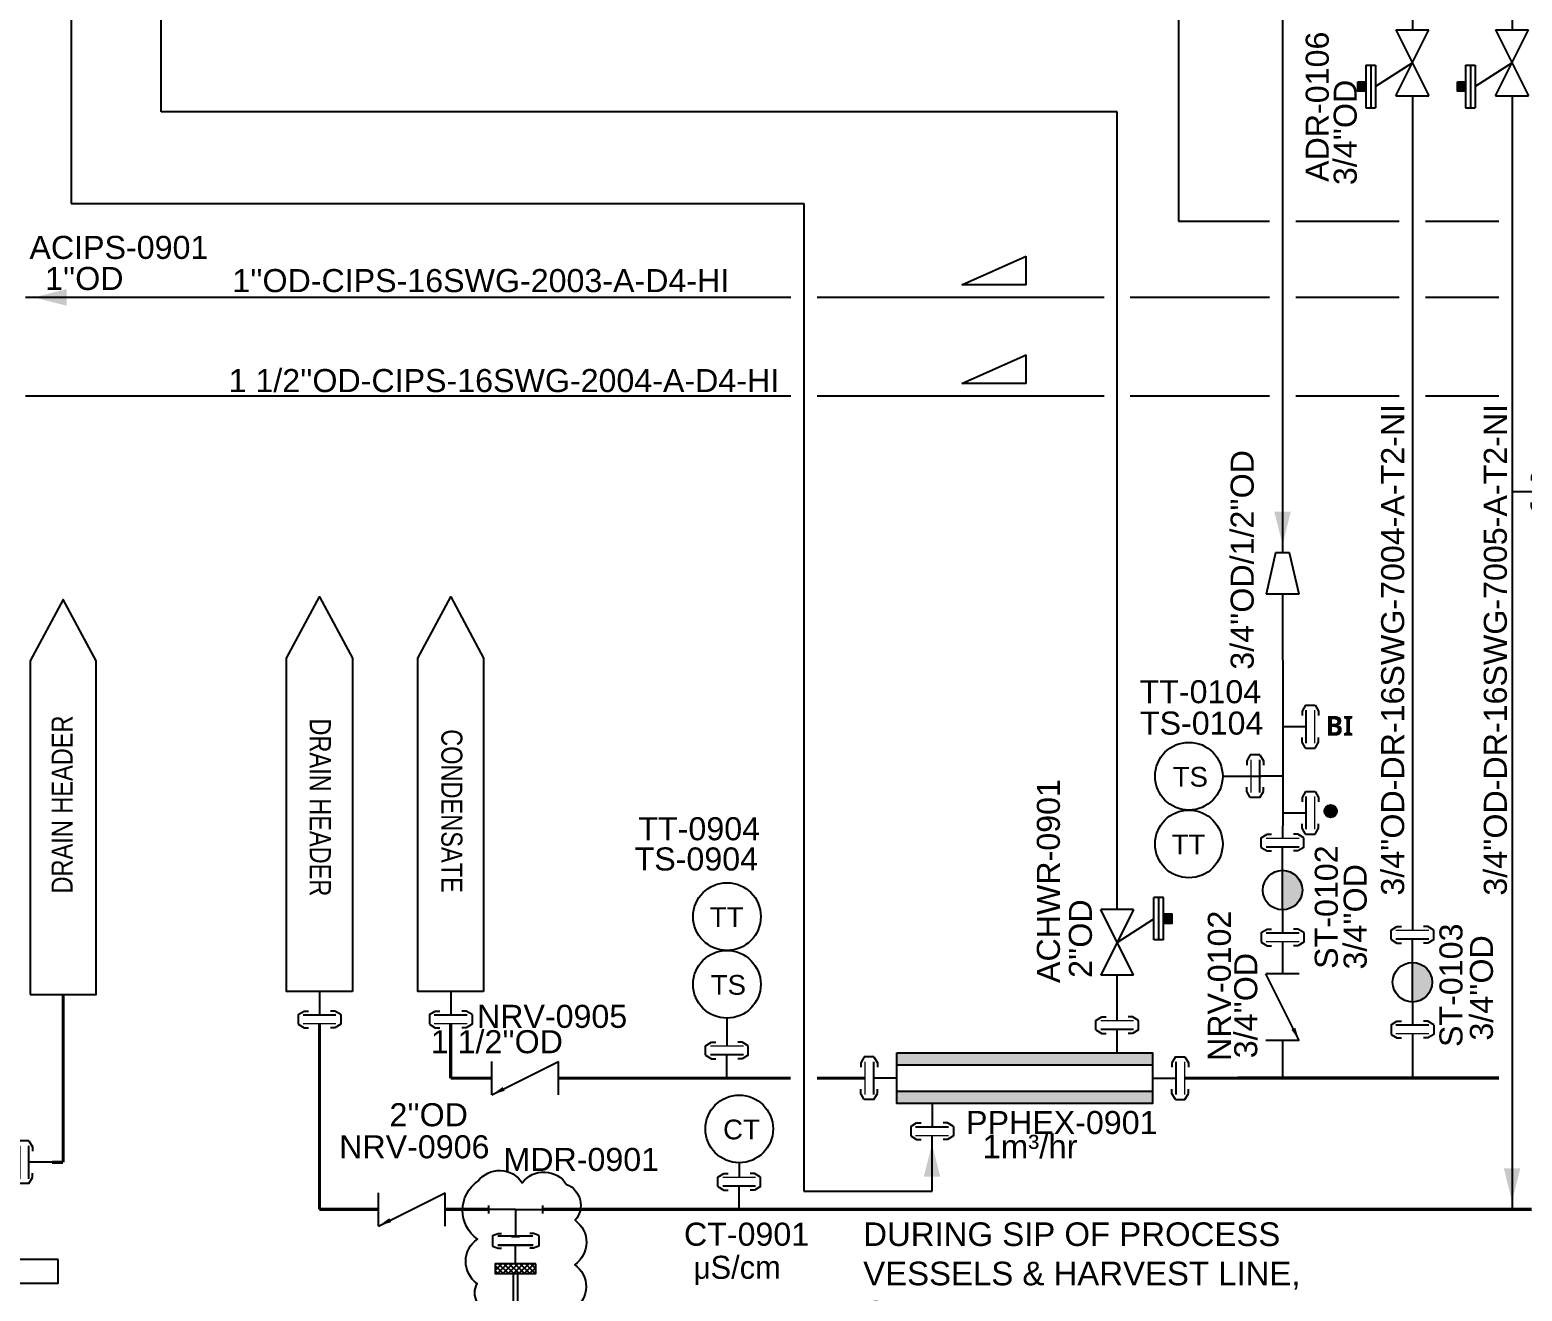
# Model space of a CAD drawing. Header units: millimetres. Extents: x -6754 to 5895, y -4820 to 1016.
# Drawn here: x -3761.6 to -3534.8, y -2008.7 to -1817.1 of the extents above; entities that cross this region are included whole.
import ezdxf
from ezdxf.enums import TextEntityAlignment as Align

# ---------------------------------------------------------------- set-up
doc = ezdxf.new("R2010")
doc.units = ezdxf.units.MM
doc.linetypes.add('ACAD_ISO04W100', pattern=[30.5, 24, -3, 0.5, -3])
doc.layers.get('0').update_dxf_attribs({"linetype": 'CONTINUOUS'})
for name, color, linetype in [('A---CREFD------', 7, 'CONTINUOUS'), ('A---CREFD-TEXT-25-35', 2, 'CONTINUOUS'), ('E---INDID------', 7, 'CONTINUOUS'), ('E---INDID-TEXT-25-35', 2, 'CONTINUOUS'), ('P---HEXCB-PPHEX-0901', 7, 'CONTINUOUS'), ('P---HEXCD-TEXT-25-35', 2, 'CONTINUOUS'), ('P---PEQID------', 7, 'CONTINUOUS'), ('P---PEQID-TEXT-25-35', 2, 'CONTINUOUS'), ('P---PFLTD-TEXT-25-35', 2, 'CONTINUOUS'), ('P---PLINB-CHWR030', 7, 'CONTINUOUS'), ('P---PLINB-CHWR032', 7, 'CONTINUOUS'), ('P---PLINB-CHWS005', 7, 'CONTINUOUS'), ('P---PLINB-CHWS013', 7, 'CONTINUOUS'), ('P---PLINB-CIPS040', 7, 'CONTINUOUS'), ('P---PLINB-CON003', 7, 'CONTINUOUS'), ('P---PLINB-DR-A002', 7, 'CONTINUOUS'), ('P---PLINB-DR-A008', 7, 'CONTINUOUS'), ('P---PLINB-DRH003', 7, 'CONTINUOUS'), ('P---PLINB-DRH009', 7, 'CONTINUOUS'), ('P---PLINB-DRH021', 7, 'CONTINUOUS'), ('P---PLINB-DROD016', 7, 'CONTINUOUS'), ('P---PLINB-P234', 7, 'CONTINUOUS'), ('P---PLINB-P240', 7, 'CONTINUOUS'), ('P---PLINB-P334', 7, 'CONTINUOUS'), ('P---PLIND-TEXT-25-35', 2, 'CONTINUOUS'), ('P---PREDD-TEXT-18-25', 3, 'CONTINUOUS'), ('P---PVLSD-TEXT-18-25', 3, 'CONTINUOUS'), ('P---PVLSD-TEXT-25-35', 2, 'CONTINUOUS'), ('P---TANKB-V01', 7, 'CONTINUOUS'), ('P---TANKB-V09', 7, 'CONTINUOUS'), ('PID_Text', 7, 'CONTINUOUS'), ('PP_1_1_13', 4, 'CONTINUOUS'), ('PP_7_3_812', 4, 'CONTINUOUS'), ('TRANS_IN', 7, 'CONTINUOUS'), ('VALVE', 6, 'CONTINUOUS')]:
    doc.layers.add(name, color=color, linetype=linetype)
doc.styles.add('ROMANS', font='romans.shx')
doc.styles.get("Standard").update_dxf_attribs({"font": 'arial.ttf'})
doc.dimstyles.get("Standard").update_dxf_attribs({"dimtxt": 2.5, "dimasz": 2.5, "dimexe": 1.25, "dimexo": 0.625, "dimtad": 1, "dimdec": 4, "dimdsep": 46, "dimlunit": 6, "dimtxsty": 'STANDARD', "dimcen": 2.5, "dimadec": 0, "dimazin": 0, "dimtfac": 1, "dimtdec": 4, "dimtmove": 0, "dimatfit": 3, "dimfxl": 1, "dimtolj": 1, "dimtzin": 0, "dimarcsym": 0})

# ---------------------------------------------------------------- blocks, each defined once
blk = doc.blocks.new('TYDTY')
at = {"layer": 'TRANS_IN', "linetype": 'Continuous'}
blk.add_lwpolyline([(13524.03, 989.28), (13524.03, 979.28), (13574.68, 979.28), (13583.99, 984.28), (13574.68, 989.28)], close=True, dxfattribs=at)
blk = doc.blocks.new('phi_15404647764')
at = {"color": 0, "linetype": 'ByBlock'}
blk.add_blockref('TYDTY', (-13583.99, -984.28), dxfattribs=at)
at = {"color": 7}
for tag, p in [('MEDIA', (-53.33, 0.96)), ('USAGE', (-53.49, -3.14))]:
    blk.add_attdef(tag, p, '', height=3.2, dxfattribs=at)
at = {"flags": 1}
blk.add_attdef('PHI_CONNECTIONPOINT', (0, 0), '', height=0.1, dxfattribs=at)
blk = doc.blocks.new('rgyjryjyfrjfhjgfgj')
at = {"color": 0, "linetype": 'ByBlock'}
for p, q in [((716.48, 396.87), (717.39, 397.41)), ((717.39, 397.41), (718.05, 397.41)), ((722.07, 397.41), (721.4, 397.41)), ((722.97, 396.87), (722.07, 397.41)), ((722.97, 395.42), (722.97, 396.87)), ((716.48, 395.42), (717.39, 394.88)), ((717.39, 394.88), (718.05, 394.88)), ((722.07, 394.88), (721.4, 394.88)), ((722.97, 395.42), (722.07, 394.88))]:
    blk.add_line(p, q, dxfattribs=at)
at = {"color": 6, "linetype": 'ByBlock'}
blk.add_line((719.73, 391.95), (719.73, 395.48), dxfattribs=at)
at = {"color": 1, "linetype": 'ByBlock', "lineweight": 15}
blk.add_lwpolyline([(717.23, 396.8), (722.23, 396.8)], dxfattribs=at)
at = {"color": 6, "linetype": 'ByBlock'}
blk.add_lwpolyline([(717.23, 395.48), (722.23, 395.48)], dxfattribs=at)
blk = doc.blocks.new('phi_15825218758')
at = {"color": 0, "linetype": 'ByBlock'}
blk.add_line((-3.24, 3.47), (-3.24, 4.92), dxfattribs=at)
blk.add_blockref('rgyjryjyfrjfhjgfgj', (-719.73, -391.95), dxfattribs=at)
at = {"flags": 1}
for p, rotation in [((0, 4.85), 90), ((0, 0), 270)]:
    blk.add_attdef('PHI_CONNECTIONPOINT', p, '', height=0.1, rotation=rotation, dxfattribs=at)
blk = doc.blocks.new('phi_158252426326')
at = {"color": 0, "linetype": 'ByBlock'}
blk.add_line((-4.27, 0), (1.56, 0), dxfattribs=at)
blk.add_circle((-9.41, 0), 5.14, dxfattribs=at)
blk.add_text('TS', height=3, dxfattribs=at).set_placement((-11.86, -1.59))
blk.add_attdef('DEVICE', (-13.49, 5.97), '', height=3.5)
at = {"flags": 1}
for tag in ['PHI_CONNECTIONPOINT', 'PHI_INSERTPOINT']:
    blk.add_attdef(tag, (-16.11, -0.29), '', height=0.1, dxfattribs=at)
blk = doc.blocks.new('phi_158252436928')
at = {"color": 0, "linetype": 'ByBlock'}
blk.add_circle((-5.14, 0), 5.14, dxfattribs=at)
blk.add_text('TT', height=3, rotation=359.9879, dxfattribs=at).set_placement((-7.75, -1.58))
at = {"flags": 1}
for tag in ['PHI_CONNECTIONPOINT', 'PHI_INSERTPOINT']:
    blk.add_attdef(tag, (0, 0), '', height=0.1, rotation=359.9879, dxfattribs=at)
blk.add_attdef('DEVICE', (-12.28, -9.32), '', height=3.5)
blk = doc.blocks.new('ST1')
at = {"linetype": 'ByBlock'}
h = blk.add_hatch(color=0, dxfattribs=at)
h.dxf.hatch_style = 1
h.paths.add_polyline_path([(289.45, -286.11), (289.45, -291.11, 0.414214), (291.95, -288.61, 0.414214)])
at = {"color": 0, "linetype": 'ByBlock'}
blk.add_line((289.45, -291.11), (289.45, -286.11), dxfattribs=at)
blk.add_circle((289.45, -288.61), 2.5, dxfattribs=at)
blk = doc.blocks.new('phi_15831288483')
at = {"color": 0, "linetype": 'ByBlock', "xscale": 1.2, "yscale": 1.2, "zscale": 1.2}
blk.add_blockref('ST1', (-347.34, 343.33), dxfattribs=at)
at = {"extrusion": (7.4988e-33, 1.22465e-16, -1), "flags": 1}
for tag, p, rotation in [('PHI_CONNECTIONPOINT', (0, -0.19), 90), ('PHI_CONNECTIONPOINT', (0, -6), 270), ('PHI_INSERTPOINT', (0, -6), 180)]:
    blk.add_attdef(tag, p, '', height=0.1, rotation=rotation, dxfattribs=at)
for tag, p in [('CODE', (4.53, -2.75)), ('DN1', (6.61, -7.4))]:
    blk.add_attdef(tag, p, '', height=3.5)
blk = doc.blocks.new('SKID')
for points in [[(11266.32, 1141.67), (10943.56, 1141.67), (10943.56, 1136.06), (11266.32, 1136.06)], [(10949, 1136.06), (10956.5, 1136.06), (10956.5, 1126.06), (10949, 1126.06)], [(11256.32, 1136.06), (11248.82, 1136.06), (11248.82, 1126.06), (11256.32, 1126.06)], [(10944.84, 1126.06), (10960.66, 1126.06), (10960.66, 1124.05), (10944.84, 1124.05)], [(11260.48, 1126.06), (11244.65, 1126.06), (11244.65, 1124.05), (11260.48, 1124.05)]]:
    blk.add_lwpolyline(points, close=True)
blk = doc.blocks.new('phi_158624404113')
at = {"color": 0, "linetype": 'ByBlock'}
blk.add_blockref('SKID', (-10944.84, -1124.05), dxfattribs=at)
for tag, p in [('USER1', (15.09, 7.4)), ('CODE', (15.24, 3.39))]:
    blk.add_attdef(tag, p, '', height=3.5)
at = {"flags": 1}
blk.add_attdef('PHI_CONNECTIONPOINT', (7.91, 0), '', height=0.1, dxfattribs=at)
blk = doc.blocks.new('phi_15864195838')
at = {"color": 0, "linetype": 'ByBlock'}
blk.add_circle((-5.14, 0), 5.14, dxfattribs=at)
blk.add_text('CT', height=3, dxfattribs=at).set_placement((-7.59, -1.59))
at = {"flags": 1}
for tag in ['PHI_CONNECTIONPOINT', 'PHI_INSERTPOINT']:
    blk.add_attdef(tag, (-10.29, 0), '', height=0.1, rotation=180, dxfattribs=at)
blk.add_attdef('DEVICE', (0.66, -2), '', height=3.2)
blk = doc.blocks.new('A$C25422821')
at = {"color": 6}
blk.add_line((15.86, 9.01), (15.86, 3.61), dxfattribs=at)
at = {"layer": 'VALVE', "color": 6}
for p, q in [((0, 12.63), (0, 0)), ((0, 12.63), (15.86, 9.01)), ((15.86, 3.61), (0, 0))]:
    blk.add_line(p, q, dxfattribs=at)
blk = doc.blocks.new('phi_15825407484')
at = {"color": 0, "linetype": 'ByBlock', "xscale": 0.3945994, "yscale": 0.3945994, "zscale": 0.3945994}
blk.add_blockref('A$C25422821', (-6.26, -2.49), dxfattribs=at)
at = {"flags": 1}
for tag in ['PHI_CONNECTIONPOINT', 'PHI_INSERTPOINT']:
    blk.add_attdef(tag, (-6.26, 0), '', height=0.1, rotation=180, dxfattribs=at)
blk.add_attdef('PHI_CONNECTIONPOINT', (0, 0), '', height=0.1, dxfattribs=at)
blk.add_attdef('SPECRED', (-9.78, -6.17), '', height=2.5)
blk = doc.blocks.new('APV')
at = {"color": 6}
blk.add_line((1637.22, 801.29), (1640.82, 806.87), dxfattribs=at)
at = {"layer": 'VALVE'}
for p, q in [((1637.59, 808.35), (1644.05, 808.35)), ((1637.59, 808.35), (1637.59, 806.87)), ((1637.59, 807.61), (1644.05, 807.61)), ((1644.05, 808.35), (1644.05, 806.87)), ((1637.59, 806.87), (1644.05, 806.87)), ((1632.22, 803.79), (1632.22, 798.79)), ((1642.22, 803.79), (1632.22, 798.79)), ((1632.22, 803.79), (1642.22, 798.79)), ((1642.22, 803.79), (1642.22, 798.79))]:
    blk.add_line(p, q, dxfattribs=at)
blk = doc.blocks.new('phi_16763042120')
at = {"color": 0, "linetype": 'ByBlock'}
blk.add_blockref('APV', (-1637.22, -801.29), dxfattribs=at)
at = {"flags": 1}
blk.add_attdef('PHI_CONNECTIONPOINT', (-5, 0), '', height=0.1, rotation=180, dxfattribs=at)
for tag, p in [('PHI_INSERTPOINT', (0, 0)), ('PHI_CONNECTIONPOINT', (5, 0))]:
    blk.add_attdef(tag, p, '', height=0.1, dxfattribs=at)
at = {"color": 7}
for tag, p in [('PRJ_TAG_B', (-13.53, -6.4)), ('DNCALC', (-9.38, -11.66))]:
    blk.add_attdef(tag, p, '', height=3.5, dxfattribs=at)
blk = doc.blocks.new('ADV')
at = {"color": 6}
blk.add_arc((1709.4, 811.99), 5.59, 26.5651, 153.4349, dxfattribs=at)
at = {"layer": 'VALVE'}
for p, q in [((1706.18, 821.46), (1712.63, 821.46)), ((1706.18, 821.46), (1706.18, 819.98)), ((1706.18, 820.72), (1712.63, 820.72)), ((1712.63, 821.46), (1712.63, 819.98)), ((1706.18, 819.98), (1712.63, 819.98)), ((1709.4, 817.58), (1709.4, 819.98)), ((1704.4, 814.49), (1704.4, 809.49)), ((1714.4, 814.49), (1704.4, 809.49)), ((1704.4, 814.49), (1714.4, 809.49)), ((1714.4, 814.49), (1714.4, 809.49))]:
    blk.add_line(p, q, dxfattribs=at)
blk = doc.blocks.new('phi_15863337230')
at = {"color": 0, "linetype": 'ByBlock'}
blk.add_blockref('ADV', (-1709.4, -811.99), dxfattribs=at)
at = {"flags": 1}
blk.add_attdef('PHI_CONNECTIONPOINT', (-5, 0), '', height=0.1, rotation=180, dxfattribs=at)
for tag, p in [('PHI_INSERTPOINT', (0, 0)), ('PHI_CONNECTIONPOINT', (5, 0))]:
    blk.add_attdef(tag, p, '', height=0.1, dxfattribs=at)
for tag, p in [('PRJ_TAG_B', (-8.12, -5.93)), ('DNCALC', (-3.96, -9.44))]:
    blk.add_attdef(tag, p, '', height=2.5)
blk = doc.blocks.new('phi_15675733754')
at = {"color": 0, "linetype": 'ByBlock'}
blk.add_line((-3.24, 3.47), (-3.24, 4.92), dxfattribs=at)
blk.add_blockref('rgyjryjyfrjfhjgfgj', (-719.73, -391.95), dxfattribs=at)
at = {"flags": 1}
for p, rotation in [((0, 4.85), 90), ((0, 0), 270)]:
    blk.add_attdef('PHI_CONNECTIONPOINT', p, '', height=0.1, rotation=rotation, dxfattribs=at)
blk = doc.blocks.new('PPHEX')
h = blk.add_hatch(color=256)
h.dxf.hatch_style = 1
h.paths.add_polyline_path([(102.23, -85.01), (102.23, -83.18), (63.37, -83.18), (63.37, -85.01)])
h.paths.add_polyline_path([(102.23, -79.14), (102.23, -77.31), (63.37, -77.31), (63.37, -79.14)])
for points in [[(63.37, -77.31), (102.23, -77.31), (102.23, -85.01), (63.37, -85.01)], [(63.37, -79.14), (102.23, -79.14), (102.23, -83.18), (63.37, -83.18)]]:
    blk.add_lwpolyline(points, close=True)
at = {"layer": 'P---PLINB-CHWS005', "extrusion": (0, 0, -1), "zscale": -1, "rotation": 359.9887954894756}
blk.add_blockref('phi_15675733754', (-96.86, -77.31), dxfattribs=at)
at = {"layer": 'P---PLINB-CHWS005', "xscale": -1, "rotation": 180.0112045105244}
blk.add_blockref('phi_15675733754', (68.74, -85.01), dxfattribs=at)
at = {"layer": 'P---PLINB-CHWS013', "xscale": -1, "rotation": 90.01120451052435}
blk.add_blockref('phi_15675733754', (63.37, -81.16), dxfattribs=at)
at = {"layer": 'P---PLINB-CHWS013', "rotation": 269.9887954894756}
blk.add_blockref('phi_15675733754', (102.23, -81.16), dxfattribs=at)
blk = doc.blocks.new('phi_16777763824')
at = {"color": 0, "linetype": 'ByBlock'}
blk.add_blockref('PPHEX', (-58.52, 81.16), dxfattribs=at)
at = {"flags": 1}
for p, rotation in [((38.34, 8.71), 90), ((10.22, -8.7), 270)]:
    blk.add_attdef('PHI_CONNECTIONPOINT', p, '', height=0.1, rotation=rotation, dxfattribs=at)
blk.add_attdef('PLANT_BMK', (7.37, 5.85), '', height=3)
for tag, p in [('PHI_INSERTPOINT', (0, 0)), ('PHI_CONNECTIONPOINT', (0, 0)), ('PHI_CONNECTIONPOINT', (48.56, 0))]:
    blk.add_attdef(tag, p, '', height=0.1, dxfattribs=at)
blk = doc.blocks.new('phi_16778175842')
at = {"color": 0, "linetype": 'ByBlock'}
blk.add_line((0, 4.27), (0, 0), dxfattribs=at)
blk.add_circle((0, 9.41), 5.14, dxfattribs=at)
blk.add_text('TS', height=3, dxfattribs=at).set_placement((-2.45, 7.82))
at = {"color": 7}
blk.add_attdef('PLANT_BMK', (1.49, 15.52), '', height=3.5, rotation=90, dxfattribs=at)
at = {"flags": 1}
for tag in ['PHI_CONNECTIONPOINT', 'PHI_INSERTPOINT']:
    blk.add_attdef(tag, (0, 0), '', height=0.1, rotation=270, dxfattribs=at)
blk = doc.blocks.new('phi_16781055050')
at = {"color": 0, "linetype": 'ByBlock'}
blk.add_blockref('APV', (-1637.22, -801.29), dxfattribs=at)
at = {"flags": 1}
blk.add_attdef('PHI_CONNECTIONPOINT', (-5, 0), '', height=0.1, rotation=180, dxfattribs=at)
for tag, p in [('PHI_INSERTPOINT', (0, 0)), ('PHI_CONNECTIONPOINT', (5, 0))]:
    blk.add_attdef(tag, p, '', height=0.1, dxfattribs=at)
at = {"color": 7}
for tag, p in [('PRJ_TAG_B', (-13.53, -6.4)), ('DNCALC', (-9.38, -11.66))]:
    blk.add_attdef(tag, p, '', height=3.5, dxfattribs=at)
blk = doc.blocks.new('A$C66D9105F')
at = {"color": 5}
for p, q in [((0, 0), (0, 4.35)), ((9.77, 0), (0, 4.35)), ((0, 0), (9.77, 0))]:
    blk.add_line(p, q, dxfattribs=at)
blk = doc.blocks.new('PI-SAMPLING VALVE_MANUAL_TC END_90')
h = blk.add_hatch()
h.set_pattern_fill('ANSI37', color=6, scale=2.251194, angle=90, style=0)
h.set_pattern_definition([(135, (-266.43492, -1700.6861), (-0.198979292, -0.198979292), []), (225, (-266.43492, -1700.6861), (0.198979292, -0.198979292), [])])
h.paths.add_polyline_path([(6.33, 1.51), (7.06, 1.51), (7.06, -1.51), (6.33, -1.51)])
at = {"color": 6}
for p, q in [((8.37, 1.7), (8.22, 1.29)), ((8.22, 1.29), (8.22, 1.03)), ((9.16, 1.7), (8.37, 1.7)), ((8.44, 1.32), (8.44, -1.32)), ((8.44, -1.31), (8.44, 1.31)), ((9.16, 1.7), (9.31, 1.29)), ((9.31, 1.29), (9.31, 1.03)), ((3.8, 0.17), (4.08, -0.17)), ((7.06, 0), (8.44, 0)), ((8.22, -1.34), (8.22, -1.08)), ((9.31, -1.34), (9.31, -1.08)), ((8.37, -1.74), (8.22, -1.34)), ((9.16, -1.74), (8.37, -1.74)), ((9.16, -1.74), (9.31, -1.34))]:
    blk.add_line(p, q, dxfattribs=at)
blk.add_lwpolyline([(7.06, -1.51), (7.06, 1.51), (6.33, 1.51), (6.33, -1.51)], close=True, dxfattribs=at)
for points in [[(8.44, -1.3), (8.44, 1.3)], [(9.1, -1.3), (9.1, 1.3)], [(4.08, -0.17), (6.33, -0.17), (6.33, 0.17), (3.8, 0.17)]]:
    blk.add_lwpolyline(points, dxfattribs=at)
at = {"color": 6, "flags": 1}
for p in [(-0.98, 0.44), (-0.98, 0.06), (-0.98, -0.66)]:
    blk.add_attdef('ATT', p, '', height=0.25, dxfattribs=at)
at = {"layer": 'PID_Text', "style": 'ROMANS', "width": 0.9}
for tag, p in [('ATT', (-9.76, 0.46)), ('TAG', (-6.32, 0.18)), ('TAG', (-2.9, 0.24))]:
    blk.add_attdef(tag, text='', height=2.25, rotation=270, dxfattribs=at).set_placement(p, align=Align.MIDDLE)
blk = doc.blocks.new('PI-Tee')
for q in [(0, 2), (0, 2), (-2, 0), (-2, 0), (2, 0), (2, 0)]:
    blk.add_line((0, 0), q)
for points in [[(0.3, 2), (-0.3, 2)], [(-2, -0.3), (-2, 0.3)], [(2, -0.3), (2, 0.3)]]:
    blk.add_lwpolyline(points)
at = {"flags": 1}
for p in [(0.14, 1.01), (0.14, 0.81), (0.14, 0.61), (0.14, 0.42), (0.14, 0.2)]:
    blk.add_attdef('ATT', p, '', height=0.117, dxfattribs=at)
blk = doc.blocks.new('A$C73A0612B')
at = {"layer": 'VALVE'}
for p, q in [((0, 12.63), (0, 0)), ((25.25, 12.63), (25.25, 0))]:
    blk.add_line(p, q, dxfattribs=at)
at = {"color": 6}
blk.add_leader([(25.25, 12.63), (0, 0)], dimstyle='STANDARD', override={"dimasz": 5}, dxfattribs=at)
blk = doc.blocks.new('phi_15826258899')
at = {"color": 0, "linetype": 'ByBlock', "xscale": 0.4, "yscale": 0.4, "zscale": 0.4}
blk.add_blockref('A$C73A0612B', (-5.05, -2.53), dxfattribs=at)
at = {"flags": 1}
blk.add_attdef('PHI_CONNECTIONPOINT', (-5.05, 0), '', height=0.1, rotation=180, dxfattribs=at)
for tag, p in [('PHI_INSERTPOINT', (0, 0)), ('PHI_CONNECTIONPOINT', (5.05, 0))]:
    blk.add_attdef(tag, p, '', height=0.1, dxfattribs=at)
for tag, p in [('TAG_PRJ', (-5.8, -5.6)), ('CODE', (-3.82, -8.78)), ('DNCALC', (-3.82, -12.17))]:
    blk.add_attdef(tag, p, '', height=2.5)

msp = doc.modelspace()

# ---------------------------------------------------------------- hatches: boundary and pattern name
h = msp.add_hatch(color=1)
h.dxf.hatch_style = 1
h.paths.add_polyline_path([(-3558.58, -1826.46), (-3558.58, -1825.02), (-3559.82, -1825.02), (-3559.82, -1826.46)])
h = msp.add_hatch(color=1)
h.dxf.hatch_style = 1
h.paths.add_polyline_path([(-3543.44, -1826.46), (-3543.44, -1825.02), (-3544.68, -1825.02), (-3544.68, -1826.46)])
h = msp.add_hatch(color=256)
h.dxf.hatch_style = 1
h.paths.add_polyline_path([(-3564.89, -1935.78, 1), (-3562.99, -1935.78, 1)])
h = msp.add_hatch(color=1)
h.dxf.hatch_style = 1
h.paths.add_polyline_path([(-3588.07, -1952.83), (-3588.07, -1951.38), (-3589.31, -1951.38), (-3589.31, -1952.83)])

# ---------------------------------------------------------------- linework, layer by layer
for p, q in [((-3551.52, -1969.62), (-3551.51, -1976.32)), ((-3653.79, -1989.17), (-3653.79, -1991.41))]:
    msp.add_line(p, q)
at = {"color": 1}
for points in [[(-3559.82, -1825.02), (-3558.58, -1825.02), (-3558.58, -1826.46), (-3559.82, -1826.46)], [(-3544.68, -1825.02), (-3543.44, -1825.02), (-3543.44, -1826.46), (-3544.68, -1826.46)], [(-3589.31, -1951.38), (-3588.07, -1951.38), (-3588.07, -1952.83), (-3589.31, -1952.83)]]:
    msp.add_lwpolyline(points, close=True, dxfattribs=at)
msp.add_lwpolyline([(-3693.49, -1991.99, -0.520567), (-3686.75, -1992.22, -0.520567), (-3680.01, -1992.45, -0.520567), (-3678.72, -1997.91, -0.520567), (-3678.77, -2004.65, -0.520567), (-3678.82, -2011.39, -0.520567), (-3684.55, -2012.21, -0.520567), (-3691.29, -2011.97, -0.520567), (-3693.6, -2007.5, -0.520567), (-3693.55, -2000.76, -0.520567)], format="xyb", close=True, dxfattribs=at)
msp.add_circle((-3563.94, -1935.78), 0.952)
at = {"layer": 'P---PLINB-CHWR030', "color": 5, "linetype": 'Continuous', "ltscale": 0.1}
for points in [[(-3643.95, -1843.52), (-3643.95, -1993.5)], [(-3624.49, -1993.5), (-3624.49, -1985.04)], [(-3643.95, -1993.5), (-3624.49, -1993.5)]]:
    msp.add_lwpolyline(points, dxfattribs=at)
at = {"layer": 'P---PLINB-CHWR030', "color": 5, "linetype": 'ByBlock'}
msp.add_solid([(-3624.49, -1986.29), (-3623.24, -1991.29), (-3625.74, -1991.29)], dxfattribs=at)
at = {"layer": 'P---PLINB-CHWR032', "color": 5, "linetype": 'Continuous', "ltscale": 0.1}
for points in [[(-3755.29, -1307.13), (-3755.29, -1843.52)], [(-3755.29, -1843.52), (-3643.95, -1843.52)]]:
    msp.add_lwpolyline(points, dxfattribs=at)
at = {"layer": 'P---PLINB-CIPS040', "color": 62, "linetype": 'Continuous', "ltscale": 0.1}
for points in [[(-3645.95, -1857.79), (-3762.21, -1857.77)], [(-3598.37, -1857.79), (-3641.95, -1857.79)], [(-3573.24, -1857.8), (-3594.37, -1857.79)], [(-3553.52, -1857.8), (-3569.24, -1857.8)], [(-3538.38, -1857.8), (-3549.52, -1857.8)]]:
    msp.add_lwpolyline(points, dxfattribs=at)
at = {"layer": 'P---PLINB-CIPS040', "color": 62, "linetype": 'ByBlock'}
msp.add_solid([(-3760.96, -1857.77), (-3755.96, -1856.52), (-3755.96, -1859.02)], dxfattribs=at)
at = {"layer": 'P---PLINB-CON003', "color": 230, "linetype": 'ACAD_ISO04W100', "const_width": 0.5}
for points in [[(-3697.62, -1976.33), (-3697.62, -1968.07)], [(-3691.36, -1976.33), (-3697.62, -1976.33)], [(-3655.66, -1976.33), (-3681.26, -1976.33)], [(-3645.95, -1976.33), (-3655.66, -1976.33)], [(-3634.71, -1976.33), (-3641.95, -1976.33)], [(-3571.24, -1976.32), (-3586.15, -1976.33)], [(-3571.24, -1976.32), (-3562.75, -1976.32)], [(-3562.75, -1976.32), (-3558.81, -1976.32)], [(-3562.75, -1976.32), (-3558.81, -1976.32)], [(-3558.81, -1976.32), (-3558.02, -1976.32)], [(-3558.02, -1976.32), (-3557.35, -1976.32)], [(-3558.02, -1976.32), (-3557.35, -1976.32)], [(-3557.35, -1976.32), (-3551.51, -1976.32)], [(-3557.35, -1976.32), (-3551.51, -1976.32)], [(-3551.51, -1976.32), (-3540.73, -1976.32)], [(-3551.51, -1976.32), (-3540.73, -1976.32)], [(-3540.73, -1976.32), (-3538.38, -1976.32)], [(-3540.73, -1976.32), (-3538.38, -1976.32)]]:
    msp.add_lwpolyline(points, dxfattribs=at)
at = {"layer": 'P---PLINB-DR-A002', "color": 7, "linetype": 'Continuous', "ltscale": 0.1}
for points in [[(-3536.38, -1808.9), (-3536.38, -1817.14)], [(-3536.38, -1827.14), (-3536.38, -1887.25)], [(-3536.38, -1887.25), (-3536.38, -1996.26)]]:
    msp.add_lwpolyline(points, dxfattribs=at)
at = {"layer": 'P---PLINB-DR-A002', "color": 7, "linetype": 'ByBlock'}
msp.add_solid([(-3536.38, -1995.01), (-3537.63, -1990.01), (-3535.13, -1990.01)], dxfattribs=at)
at = {"layer": 'P---PLINB-DR-A008', "color": 7, "linetype": 'Continuous', "ltscale": 0.1}
for points in [[(-3551.51, -1808.9), (-3551.52, -1817.14)], [(-3551.52, -1827.14), (-3551.52, -1953.91)]]:
    msp.add_lwpolyline(points, dxfattribs=at)
at = {"layer": 'P---PLINB-DRH003', "color": 240, "linetype": 'ACAD_ISO04W100', "const_width": 0.5}
for points in [[(-3717.55, -1996.26), (-3717.55, -1968.07)], [(-3708.58, -1996.26), (-3717.55, -1996.26)], [(-3698.48, -1996.26), (-3691.87, -1996.26)], [(-3683.69, -1996.26), (-3669.59, -1996.26)], [(-3669.59, -1996.26), (-3653.79, -1996.26)], [(-3653.79, -1996.26), (-3536.52, -1996.26)], [(-3536.52, -1996.26), (-3536.38, -1996.26)], [(-3536.38, -1996.26), (-3533.38, -1996.26)]]:
    msp.add_lwpolyline(points, dxfattribs=at)
at = {"layer": 'P---PLINB-DRH009', "color": 240, "linetype": 'ACAD_ISO04W100', "const_width": 0.5}
for points in [[(-3756.49, -1963.62), (-3756.49, -1989.09)], [(-3756.49, -1989.09), (-3758.21, -1989.09)]]:
    msp.add_lwpolyline(points, dxfattribs=at)
at = {"layer": 'P---PLINB-DRH021', "color": 7, "linetype": 'Continuous', "ltscale": 0.1}
for points in [[(-3571.24, -1902.8), (-3571.22, -1922.95)], [(-3571.22, -1922.95), (-3571.22, -1930.47)], [(-3571.22, -1930.47), (-3571.22, -1936.04)], [(-3571.22, -1936.04), (-3571.24, -1939.91)]]:
    msp.add_lwpolyline(points, dxfattribs=at)
at = {"layer": 'P---PLINB-DROD016', "color": 7, "linetype": 'Continuous', "ltscale": 0.1}
for points in [[(-3571.24, -1568.51), (-3571.24, -1896.55)], [(-3571.24, -1955.62), (-3571.24, -1960.49)], [(-3571.24, -1970.59), (-3571.24, -1976.32)]]:
    msp.add_lwpolyline(points, dxfattribs=at)
at = {"layer": 'P---PLINB-DROD016', "color": 7, "linetype": 'ByBlock'}
msp.add_solid([(-3571.24, -1895.3), (-3569.99, -1890.3), (-3572.49, -1890.3)], dxfattribs=at)
at = {"layer": 'P---PLINB-P234', "color": 62, "linetype": 'Continuous', "ltscale": 0.1}
for points in [[(-3587.03, -1487.02), (-3587.03, -1846.19)], [(-3587.03, -1846.19), (-3573.24, -1846.19)], [(-3569.24, -1846.19), (-3553.52, -1846.19)], [(-3549.52, -1846.19), (-3538.38, -1846.19)]]:
    msp.add_lwpolyline(points, dxfattribs=at)
at = {"layer": 'P---PLINB-P240', "color": 5, "linetype": 'Continuous', "ltscale": 0.1}
for points in [[(-3741.61, -1829.6), (-3741.61, -1320.69)], [(-3596.37, -1829.6), (-3741.61, -1829.6)], [(-3596.37, -1950.71), (-3596.37, -1829.6)], [(-3596.37, -1967.63), (-3596.37, -1960.71)]]:
    msp.add_lwpolyline(points, dxfattribs=at)
at = {"layer": 'P---PLINB-P334', "color": 62, "linetype": 'Continuous', "ltscale": 0.1}
for points in [[(-3645.95, -1872.77), (-3762.21, -1872.77)], [(-3598.37, -1872.77), (-3641.95, -1872.77)], [(-3573.24, -1872.77), (-3594.37, -1872.77)], [(-3553.52, -1872.77), (-3569.24, -1872.77)], [(-3538.38, -1872.77), (-3549.52, -1872.77)]]:
    msp.add_lwpolyline(points, dxfattribs=at)

# ---------------------------------------------------------------- block references
at = {"xscale": -1}
for p in [(-3610.21, -1855.85), (-3610.21, -1870.83)]:
    msp.add_blockref('A$C66D9105F', p, dxfattribs=at)
at = {"layer": 'A---CREFD------'}
ref = msp.add_blockref('phi_15404647764', (-3756.49, -1903.66), dxfattribs=dict(at, rotation=90))
ref.add_attrib('MEDIA', 'DRAIN HEADER', (-3755.06, -1948.28), dxfattribs={"layer": 'A---CREFD-TEXT-25-35', "color": 7, "height": 3.2, "rotation": 90, "width": 0.8})
ref = msp.add_blockref('phi_15404647764', (-3717.55, -1903.22), dxfattribs=dict(at, xscale=-1, rotation=270))
ref.add_attrib('MEDIA', 'DRAIN HEADER', (-3719.02, -1921.7), dxfattribs={"layer": 'A---CREFD-TEXT-25-35', "color": 7, "height": 3.2, "rotation": 270, "width": 0.8})
ref = msp.add_blockref('phi_15404647764', (-3697.61, -1903.22), dxfattribs=dict(at, xscale=-1, rotation=270))
ref.add_attrib('MEDIA', 'CONDENSATE', (-3699.04, -1923.34), dxfattribs={"layer": 'A---CREFD-TEXT-25-35', "color": 7, "height": 3.2, "rotation": 270, "width": 0.8})
at = {"layer": 'E---INDID------'}
ref = msp.add_blockref('phi_158252436928', (-3580.34, -1940.76), dxfattribs=at)
ref.add_attrib('DEVICE', 'TT-0104', (-3592.97, -1919.39), dxfattribs={"layer": 'E---INDID-TEXT-25-35', "color": 7, "height": 3.5})
ref = msp.add_blockref('phi_158252436928', (-3650.51, -1951.79), dxfattribs=at)
ref.add_attrib('DEVICE', 'TT-0904', (-3669.1, -1940.2), dxfattribs={"layer": 'E---INDID-TEXT-25-35', "color": 7, "height": 3.5})
ref = msp.add_blockref('phi_15864195838', (-3648.65, -1984.03), dxfattribs=at)
ref.add_attrib('DEVICE', 'CT-0901', (-3662.18, -2001.77), dxfattribs={"layer": 'E---INDID-TEXT-25-35', "color": 7, "height": 3.5})
at = {"layer": 'P---HEXCB-PPHEX-0901'}
ref = msp.add_blockref('phi_16777763824', (-3634.71, -1976.33), dxfattribs=at)
ref.add_attrib('PLANT_BMK', 'PPHEX-0901', (-3619.32, -1984.81), dxfattribs={"layer": 'P---HEXCD-TEXT-25-35', "color": 7, "height": 3.5})
at = {"layer": 'P---PEQID------'}
ref = msp.add_blockref('phi_158624404113', (-3963.02, -2015.15), dxfattribs=dict(at, xscale=0.6400000000000001, yscale=0.6400000000000001, zscale=0.6400000000000001))
ref.add_attrib('CODE', 'SK-0901', (-3804.91, -2002.92), dxfattribs={"layer": 'P---PEQID-TEXT-25-35', "color": 7, "height": 3.5})
at = {"layer": 'P---PLINB-CON003'}
ref = msp.add_blockref('phi_16778175842', (-3655.66, -1971.48), dxfattribs=at)
ref.add_attrib('PLANT_BMK', 'TS-0904', (-3669.68, -1944.79), dxfattribs={"layer": 'E---INDID-TEXT-25-35', "color": 7, "height": 3.5})
at = {"layer": 'P---PLINB-CON003', "rotation": 180}
msp.add_blockref('phi_15825218758', (-3697.62, -1963.21), dxfattribs=at)
at = {"layer": 'P---PLINB-CON003'}
ref = msp.add_blockref('phi_15826258899', (-3686.31, -1976.33), dxfattribs=dict(at, rotation=180))
ref.add_attrib('CODE', 'NRV-0905', dxfattribs={"layer": 'P---PVLSD-TEXT-18-25', "color": 7, "height": 3.5}).set_placement((-3670.8, -1965.19), align=Align.TOP_RIGHT)
ref.add_attrib('DNCALC', "1 1/2''OD", dxfattribs={"layer": 'P---PVLSD-TEXT-18-25', "color": 7, "height": 3.5}).set_placement((-3680.57, -1969.04), align=Align.TOP_RIGHT)
at = {"layer": 'P---PLINB-CON003', "xscale": -1}
msp.add_blockref('phi_15825218758', (-3655.66, -1976.33), dxfattribs=at)
at = {"layer": 'P---PLINB-DR-A002', "rotation": 270}
msp.add_blockref('phi_15825218758', (-3536.38, -1887.25), dxfattribs=at)
at = {"layer": 'P---PLINB-DR-A008', "xscale": -1}
msp.add_blockref('phi_15825218758', (-3551.52, -1958.76), dxfattribs=at)
at = {"layer": 'P---PLINB-DR-A008'}
ref = msp.add_blockref('phi_15831288483', (-3551.52, -1958.76), dxfattribs=at)
ref.add_attrib('DN1', "3/4''OD", (-3539.29, -1970.62), dxfattribs={"layer": 'P---PFLTD-TEXT-25-35', "color": 7, "height": 3.5, "rotation": 90})
ref.add_attrib('CODE', 'ST-0103', (-3543.91, -1971.6), dxfattribs={"layer": 'P---PFLTD-TEXT-25-35', "color": 7, "height": 3.5, "rotation": 90})
at = {"layer": 'P---PLINB-DR-A008', "rotation": 180}
msp.add_blockref('phi_15825218758', (-3551.52, -1964.76), dxfattribs=at)
at = {"layer": 'P---PLINB-DRH003', "rotation": 180}
msp.add_blockref('phi_15825218758', (-3717.55, -1963.21), dxfattribs=at)
at = {"layer": 'P---PLINB-DRH003'}
ref = msp.add_blockref('phi_15826258899', (-3703.53, -1996.26), dxfattribs=dict(at, rotation=180))
ref.add_attrib('CODE', 'NRV-0906', dxfattribs={"layer": 'P---PVLSD-TEXT-18-25', "color": 7, "height": 3.5}).set_placement((-3691.73, -1985), align=Align.TOP_RIGHT)
ref.add_attrib('DNCALC', "2''OD", dxfattribs={"layer": 'P---PVLSD-TEXT-18-25', "color": 7, "height": 3.5}).set_placement((-3695, -1980.13), align=Align.TOP_RIGHT)
at = {"layer": 'P---PLINB-DRH003', "xscale": -1}
msp.add_blockref('phi_15825218758', (-3653.79, -1996.26), dxfattribs=at)
at = {"layer": 'P---PLINB-DRH009', "xscale": -1, "rotation": 90}
msp.add_blockref('phi_15825218758', (-3758.21, -1989.09), dxfattribs=at)
at = {"layer": 'P---PLINB-DRH021', "rotation": 270}
for p in [(-3571.22, -1922.95), (-3571.22, -1936.04)]:
    msp.add_blockref('phi_15825218758', p, dxfattribs=at)
at = {"layer": 'P---PLINB-DRH021'}
ref = msp.add_blockref('phi_158252426326', (-3576.07, -1930.47), dxfattribs=at)
ref.add_attrib('DEVICE', 'TS-0104', (-3592.91, -1924.16), dxfattribs={"layer": 'E---INDID-TEXT-25-35', "color": 7, "height": 3.5})
at = {"layer": 'P---PLINB-DRH021', "xscale": -1, "rotation": 90}
msp.add_blockref('phi_15825218758', (-3571.22, -1930.47), dxfattribs=at)
at = {"layer": 'P---PLINB-DRH021', "xscale": -1}
msp.add_blockref('phi_15825218758', (-3571.24, -1944.76), dxfattribs=at)
at = {"layer": 'P---PLINB-DROD016'}
ref = msp.add_blockref('phi_15825407484', (-3571.24, -1896.55), dxfattribs=dict(at, xscale=-1, rotation=270))
ref.add_attrib('SPECRED', "3/4''OD/1/2''OD", dxfattribs={"layer": 'P---PREDD-TEXT-18-25', "color": 7, "height": 3.5, "rotation": 90}).set_placement((-3579.13, -1880.95), align=Align.TOP_RIGHT)
ref = msp.add_blockref('phi_15831288483', (-3571.24, -1944.76), dxfattribs=at)
ref.add_attrib('DN1', "3/4''OD", (-3558.47, -1959.82), dxfattribs={"layer": 'P---PFLTD-TEXT-25-35', "color": 7, "height": 3.5, "rotation": 90})
ref.add_attrib('CODE', 'ST-0102', (-3562.85, -1959.73), dxfattribs={"layer": 'P---PFLTD-TEXT-25-35', "color": 7, "height": 3.5, "rotation": 90})
ref = msp.add_blockref('phi_15826258899', (-3571.24, -1965.54), dxfattribs=dict(at, rotation=269.9999999999999))
ref.add_attrib('CODE', 'NRV-0102', dxfattribs={"layer": 'P---PVLSD-TEXT-18-25', "color": 7, "height": 3.5, "rotation": 90}).set_placement((-3582.6, -1950.89), align=Align.TOP_RIGHT)
ref.add_attrib('DNCALC', "3/4''OD", dxfattribs={"layer": 'P---PVLSD-TEXT-18-25', "color": 7, "height": 3.5, "rotation": 90}).set_placement((-3578.59, -1957.31), align=Align.TOP_RIGHT)
at = {"layer": 'P---PLINB-DROD016', "rotation": 180}
msp.add_blockref('phi_15825218758', (-3571.24, -1950.76), dxfattribs=at)
at = {"layer": 'P---TANKB-V01', "extrusion": (-4.68864e-32, 1.22465e-16, -1)}
ref = msp.add_blockref('phi_16763042120', (3551.52, -1822.14), dxfattribs=dict(at, rotation=270))
ref.add_attrib('DNCALC', "3/4''OD", (-3559.98, -1840.71), dxfattribs={"layer": 'P---PVLSD-TEXT-25-35', "color": 7, "height": 3.5, "rotation": 90})
ref.add_attrib('PRJ_TAG_B', 'ADR-0106', (-3564.23, -1840.23), dxfattribs={"layer": 'P---PVLSD-TEXT-25-35', "color": 7, "height": 3.5, "rotation": 90})
ref = msp.add_blockref('phi_16763042120', (3536.38, -1822.14), dxfattribs=dict(at, rotation=270))
ref.add_attrib('DNCALC', "3/4''OD", (-3524.56, -1840.23), dxfattribs={"layer": 'P---PVLSD-TEXT-25-35', "color": 7, "height": 3.5, "rotation": 90})
ref.add_attrib('PRJ_TAG_B', 'ADR-0107', (-3529.35, -1840.23), dxfattribs={"layer": 'P---PVLSD-TEXT-25-35', "color": 7, "height": 3.5, "rotation": 90})
at = {"layer": 'P---TANKB-V09', "extrusion": (1.22465e-16, -7.4988e-33, -1)}
ref = msp.add_blockref('phi_15863337230', (3772.07, -1857.79), dxfattribs=at)
ref.add_attrib('DNCALC', "1''OD", (-3759.24, -1856.64), dxfattribs={"layer": 'P---PVLSD-TEXT-18-25', "color": 7, "height": 3.5})
ref.add_attrib('PRJ_TAG_B', 'ACIPS-0901', (-3761.61, -1851.92), dxfattribs={"layer": 'P---PVLSD-TEXT-18-25', "color": 7, "height": 3.5})
at = {"layer": 'P---TANKB-V09', "extrusion": (-3.46914e-32, -1.22465e-16, -1)}
ref = msp.add_blockref('phi_16781055050', (3596.37, -1955.71), dxfattribs=dict(at, rotation=90.00000000000001))
ref.add_attrib('DNCALC', "2''OD", dxfattribs={"layer": 'P---PVLSD-TEXT-25-35', "color": 7, "height": 3.5, "rotation": 90}).set_placement((-3603.71, -1949.18), align=Align.TOP_RIGHT)
ref.add_attrib('PRJ_TAG_B', 'ACHWR-0901', dxfattribs={"layer": 'P---PVLSD-TEXT-25-35', "color": 7, "height": 3.5, "rotation": 90}).set_placement((-3608.57, -1930.91), align=Align.TOP_RIGHT)
at = {"layer": 'PP_1_1_13', "xscale": 2.044900000000001, "yscale": 2.044900000000001, "zscale": 2.044900000000001, "rotation": 90}
msp.add_blockref('PI-SAMPLING VALVE_MANUAL_TC END_90', (-3687.78, -2018.95), dxfattribs=at)
at = {"layer": 'PP_7_3_812', "xscale": 2.044900000000001, "yscale": 2.044900000000001, "zscale": 2.044900000000001, "rotation": 180}
msp.add_blockref('PI-Tee', (-3687.78, -1996.26), dxfattribs=at)

# ---------------------------------------------------------------- texts
at = {"insert": (-3564.67, -1921.33), "char_height": 3, "attachment_point": 1, "style": 'ROMANS'}
msp.add_mtext_dynamic_manual_height_columns('{\\fSegoe UI Semibold|b0|i0|c0|p34;BI}', width=64.4856, gutter_width=0.5, heights=[-3], dxfattribs=at)
at = {"color": 1, "attachment_point": 1}
for s, width, heights, insert, char_height in [('1m³/hr', 33.9448, [-3.7], (-3616.83, -1984.92), 3.581), ('DURING SIP OF PROCESS VESSELS & HARVEST LINE, CHILLED WATER UTILITY SUPPLY WILL BE ON FOR DPHEX', 81.0267, [-21.79], (-3634.95, -1998.23), 3.5805)]:
    msp.add_mtext_dynamic_manual_height_columns(s, width=width, gutter_width=1, heights=heights, dxfattribs=dict(at, insert=insert, char_height=char_height))
at = {"insert": (-3689.6, -1986.92), "char_height": 3.5, "width": 18.7761, "attachment_point": 1}
msp.add_mtext('MDR-0901', dxfattribs=at)
at = {"lineweight": 13, "insert": (-3660.72, -2003.3, 13.55), "char_height": 3.5, "width": 37.1588, "attachment_point": 1, "style": 'ROMANS'}
msp.add_mtext('{\\fSymbol|b0|i0|c2|p18;\\H0.95833x;m\\Ftxt|c0;\\H1.0435x;S/cm}', dxfattribs=at)
at = {"layer": 'P---PLIND-TEXT-25-35', "color": 7}
for s, p in [("1''OD-CIPS-16SWG-2003-A-D4-HI", (-3730.79, -1856.96)), ("1 1/2''OD-CIPS-16SWG-2004-A-D4-HI", (-3731.36, -1872.14))]:
    msp.add_text(s, height=3.5, dxfattribs=at).set_placement(p)
for s, p in [("3/4''OD-DR-16SWG-7004-A-T2-NI", (-3552.77, -1948.61)), ("3/4''OD-DR-16SWG-7005-A-T2-NI", (-3537.17, -1948.61))]:
    msp.add_text(s, height=3.5, rotation=90, dxfattribs=at).set_placement(p)

doc.saveas('drawing.dxf')
